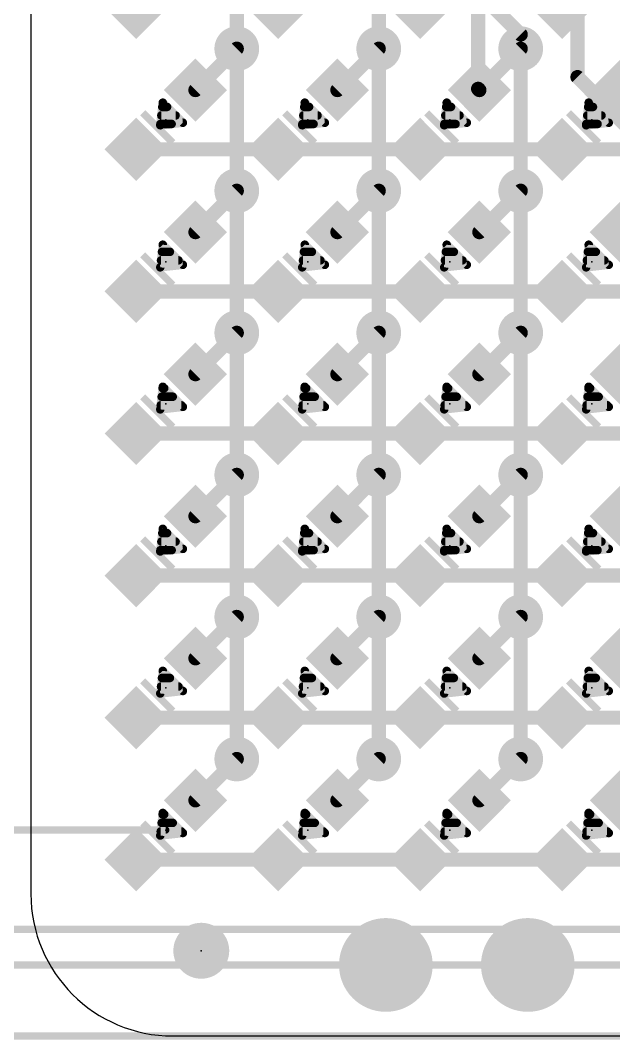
# Model space of a CAD drawing. Extents: x -12.1 to 48.4, y -6.3 to 35.5.
# Drawn here: x -0.19 to 10.43, y -0.07 to 18.16 of the extents above; entities that cross this region are included whole.
import ezdxf

# ---------------------------------------------------------------- set-up
doc = ezdxf.new("R2010")
doc.units = 0
for name, color, linetype in [('1', 12, 'CONTINUOUS'), ('16', 132, 'CONTINUOUS'), ('17', 110, 'CONTINUOUS'), ('18', 110, 'CONTINUOUS'), ('20', 53, 'CONTINUOUS'), ('21', 40, 'CONTINUOUS'), ('23', 40, 'CONTINUOUS'), ('47', 253, 'CONTINUOUS')]:
    doc.layers.add(name, color=color, linetype=linetype)

# ---------------------------------------------------------------- blocks, each defined once
blk = doc.blocks.new('RECT')
blk.add_solid([(-0.5, -0.5), (0.5, -0.5), (-0.5, 0.5), (0.5, 0.5)])
blk = doc.blocks.new('PIE')
at = {"const_width": 0.5}
blk.add_lwpolyline([(0, -0.25, 1), (0, 0.25, 1), (0, -0.25)], format="xyb", dxfattribs=at)
blk = doc.blocks.new('ROUNDP')
at = {"const_width": 0.5}
blk.add_lwpolyline([(0, -0.25, 1), (0, 0.25, 1), (0, -0.25)], format="xyb", dxfattribs=at)
blk = doc.blocks.new('ROUNDV')
at = {"const_width": 0.5}
blk.add_lwpolyline([(0, -0.25, 1), (0, 0.25, 1), (0, -0.25)], format="xyb", dxfattribs=at)

msp = doc.modelspace()

# ---------------------------------------------------------------- linework, layer by layer
at = {"layer": '1', "const_width": 0.254}
for points in [[(8.001, 16.9357), (8.001, 18.3927)], [(2.9433, 16.9133), (3.683, 17.653)], [(5.4833, 16.9133), (6.223, 17.653)], [(8.0233, 16.9133), (8.763, 17.653)], [(8.0233, 16.9133), (8.001, 16.9357)], [(1.8827, 15.8527), (4.4227, 15.8527)], [(4.4227, 15.8527), (6.9627, 15.8527)], [(6.9627, 15.8527), (9.5027, 15.8527)], [(9.5027, 15.8527), (12.0427, 15.8527)], [(2.9433, 14.3733), (3.683, 15.113)], [(5.4833, 14.3733), (6.223, 15.113)], [(8.0233, 14.3733), (8.763, 15.113)], [(4.4227, 13.3127), (1.8827, 13.3127)], [(6.9627, 13.3127), (4.4227, 13.3127)], [(9.5027, 13.3127), (6.9627, 13.3127)], [(12.0427, 13.3127), (9.5027, 13.3127)], [(2.9433, 11.8333), (3.683, 12.573)], [(5.4833, 11.8333), (6.223, 12.573)], [(8.0233, 11.8333), (8.763, 12.573)], [(1.8827, 10.7727), (4.4227, 10.7727)], [(4.4227, 10.7727), (6.9627, 10.7727)], [(6.9627, 10.7727), (9.5027, 10.7727)], [(9.5027, 10.7727), (12.0427, 10.7727)], [(2.9433, 9.2933), (3.683, 10.033)], [(5.4833, 9.2933), (6.223, 10.033)], [(8.0233, 9.2933), (8.763, 10.033)], [(1.8827, 8.2327), (4.4227, 8.2327)], [(4.4227, 8.2327), (6.9627, 8.2327)], [(6.9627, 8.2327), (9.5027, 8.2327)], [(9.5027, 8.2327), (12.0427, 8.2327)], [(3.683, 7.493), (2.9433, 6.7533)], [(5.4833, 6.7533), (6.223, 7.493)], [(8.763, 7.493), (8.0233, 6.7533)], [(4.4227, 5.6927), (1.8827, 5.6927)], [(6.9627, 5.6927), (4.4227, 5.6927)], [(9.5027, 5.6927), (6.9627, 5.6927)], [(12.0427, 5.6927), (9.5027, 5.6927)], [(2.9433, 4.2133), (3.683, 4.953)], [(5.4833, 4.2133), (6.223, 4.953)], [(8.0233, 4.2133), (8.763, 4.953)], [(1.8827, 3.1527), (4.4227, 3.1527)], [(4.4227, 3.1527), (6.9627, 3.1527)], [(6.9627, 3.1527), (9.5027, 3.1527)], [(9.5027, 3.1527), (12.0427, 3.1527)]]:
    msp.add_lwpolyline(points, dxfattribs=at)
at = {"layer": '1', "const_width": 0.127}
for points in [[(3.7279, 17.6081, 1), (3.6381, 17.6979)], [(6.2679, 17.6081, 1), (6.1781, 17.6979)], [(8.8079, 17.6081, 1), (8.7181, 17.6979)], [(2.8984, 16.9582, 1), (2.9882, 16.8684)], [(5.4384, 16.9582, 1), (5.5282, 16.8684)], [(8.0459, 16.9806, 1), (7.9561, 16.8908)], [(7.9375, 16.9357, 1), (8.0645, 16.9357)], [(7.9784, 16.9582, 1), (8.0682, 16.8684)], [(7.9784, 16.8684, 1), (8.0682, 16.9582)], [(1.8827, 15.9162, 1), (1.8827, 15.7892)], [(4.4227, 15.9162, 1), (4.4227, 15.7892)], [(4.4227, 15.7892, 1), (4.4227, 15.9162)], [(6.9627, 15.9162, 1), (6.9627, 15.7892)], [(6.9627, 15.7892, 1), (6.9627, 15.9162)], [(9.5027, 15.9162, 1), (9.5027, 15.7892)], [(9.5027, 15.7892, 1), (9.5027, 15.9162)], [(3.7279, 15.0681, 1), (3.6381, 15.1579)], [(6.2679, 15.0681, 1), (6.1781, 15.1579)], [(8.8079, 15.0681, 1), (8.7181, 15.1579)], [(2.8984, 14.4182, 1), (2.9882, 14.3284)], [(5.4384, 14.4182, 1), (5.5282, 14.3284)], [(7.9784, 14.4182, 1), (8.0682, 14.3284)], [(1.8827, 13.3762, 1), (1.8827, 13.2492)], [(4.4227, 13.3762, 1), (4.4227, 13.2492)], [(4.4227, 13.2492, 1), (4.4227, 13.3762)], [(6.9627, 13.3762, 1), (6.9627, 13.2492)], [(6.9627, 13.2492, 1), (6.9627, 13.3762)], [(9.5027, 13.3762, 1), (9.5027, 13.2492)], [(9.5027, 13.2492, 1), (9.5027, 13.3762)], [(3.7279, 12.5281, 1), (3.6381, 12.6179)], [(6.2679, 12.5281, 1), (6.1781, 12.6179)], [(8.8079, 12.5281, 1), (8.7181, 12.6179)], [(2.8984, 11.8782, 1), (2.9882, 11.7884)], [(5.4384, 11.8782, 1), (5.5282, 11.7884)], [(7.9784, 11.8782, 1), (8.0682, 11.7884)], [(1.8827, 10.8362, 1), (1.8827, 10.7092)], [(4.4227, 10.8362, 1), (4.4227, 10.7092)], [(4.4227, 10.7092, 1), (4.4227, 10.8362)], [(6.9627, 10.8362, 1), (6.9627, 10.7092)], [(6.9627, 10.7092, 1), (6.9627, 10.8362)], [(9.5027, 10.8362, 1), (9.5027, 10.7092)], [(9.5027, 10.7092, 1), (9.5027, 10.8362)], [(3.7279, 9.9881, 1), (3.6381, 10.0779)], [(6.2679, 9.9881, 1), (6.1781, 10.0779)], [(8.8079, 9.9881, 1), (8.7181, 10.0779)], [(2.8984, 9.3382, 1), (2.9882, 9.2484)], [(5.4384, 9.3382, 1), (5.5282, 9.2484)], [(7.9784, 9.3382, 1), (8.0682, 9.2484)], [(1.8827, 8.2962, 1), (1.8827, 8.1692)], [(4.4227, 8.2962, 1), (4.4227, 8.1692)], [(4.4227, 8.1692, 1), (4.4227, 8.2962)], [(6.9627, 8.2962, 1), (6.9627, 8.1692)], [(6.9627, 8.1692, 1), (6.9627, 8.2962)], [(9.5027, 8.2962, 1), (9.5027, 8.1692)], [(9.5027, 8.1692, 1), (9.5027, 8.2962)], [(3.7279, 7.4481, 1), (3.6381, 7.5379)], [(6.2679, 7.4481, 1), (6.1781, 7.5379)], [(8.8079, 7.4481, 1), (8.7181, 7.5379)], [(2.8984, 6.7982, 1), (2.9882, 6.7084)], [(5.4384, 6.7982, 1), (5.5282, 6.7084)], [(7.9784, 6.7982, 1), (8.0682, 6.7084)], [(1.8827, 5.7562, 1), (1.8827, 5.6292)], [(4.4227, 5.7562, 1), (4.4227, 5.6292)], [(4.4227, 5.6292, 1), (4.4227, 5.7562)], [(6.9627, 5.7562, 1), (6.9627, 5.6292)], [(6.9627, 5.6292, 1), (6.9627, 5.7562)], [(9.5027, 5.7562, 1), (9.5027, 5.6292)], [(9.5027, 5.6292, 1), (9.5027, 5.7562)], [(3.7279, 4.9081, 1), (3.6381, 4.9979)], [(6.2679, 4.9081, 1), (6.1781, 4.9979)], [(8.8079, 4.9081, 1), (8.7181, 4.9979)], [(2.8984, 4.2582, 1), (2.9882, 4.1684)], [(5.4384, 4.2582, 1), (5.5282, 4.1684)], [(7.9784, 4.2582, 1), (8.0682, 4.1684)], [(1.8827, 3.2162, 1), (1.8827, 3.0892)], [(4.4227, 3.2162, 1), (4.4227, 3.0892)], [(4.4227, 3.0892, 1), (4.4227, 3.2162)], [(6.9627, 3.2162, 1), (6.9627, 3.0892)], [(6.9627, 3.0892, 1), (6.9627, 3.2162)], [(9.5027, 3.2162, 1), (9.5027, 3.0892)], [(9.5027, 3.0892, 1), (9.5027, 3.2162)]]:
    msp.add_lwpolyline(points, format="xyb", dxfattribs=at)
at = {"layer": '16', "const_width": 0.254}
for points in [[(3.683, 20.193), (3.683, 17.653)], [(6.223, 17.653), (6.223, 20.193)], [(7.239, 19.431), (8.763, 17.907)], [(9.779, 19.177), (9.779, 17.145)], [(8.763, 17.907), (8.763, 17.653)], [(3.683, 17.653), (3.683, 15.113)], [(6.223, 15.113), (6.223, 17.653)], [(8.763, 17.653), (8.763, 15.113)], [(9.779, 17.145), (11.303, 15.621)], [(3.683, 15.113), (3.683, 12.573)], [(6.223, 12.573), (6.223, 15.113)], [(8.763, 15.113), (8.763, 12.573)], [(3.683, 12.573), (3.683, 10.033)], [(6.223, 10.033), (6.223, 12.573)], [(8.763, 12.573), (8.763, 10.033)], [(3.683, 10.033), (3.683, 7.493)], [(6.223, 7.493), (6.223, 10.033)], [(8.763, 10.033), (8.763, 7.493)], [(3.683, 4.953), (3.683, 7.493)], [(6.223, 4.953), (6.223, 7.493)], [(8.763, 4.953), (8.763, 7.493)]]:
    msp.add_lwpolyline(points, dxfattribs=at)
at = {"layer": '16', "const_width": 0.127}
for points in [[(8.8265, 17.907, 1), (8.6995, 17.907)], [(8.7181, 17.8621, 1), (8.8079, 17.9519)], [(3.7465, 17.653, 1), (3.6195, 17.653)], [(3.6195, 17.653, 1), (3.7465, 17.653)], [(6.2865, 17.653, 1), (6.1595, 17.653)], [(6.1595, 17.653, 1), (6.2865, 17.653)], [(8.8265, 17.653, 1), (8.6995, 17.653)], [(8.6995, 17.653, 1), (8.8265, 17.653)], [(9.8239, 17.1899, 1), (9.7341, 17.1001)], [(9.7155, 17.145, 1), (9.8425, 17.145)], [(3.7465, 15.113, 1), (3.6195, 15.113)], [(3.6195, 15.113, 1), (3.7465, 15.113)], [(6.2865, 15.113, 1), (6.1595, 15.113)], [(6.1595, 15.113, 1), (6.2865, 15.113)], [(8.8265, 15.113, 1), (8.6995, 15.113)], [(8.6995, 15.113, 1), (8.8265, 15.113)], [(3.7465, 12.573, 1), (3.6195, 12.573)], [(3.6195, 12.573, 1), (3.7465, 12.573)], [(6.2865, 12.573, 1), (6.1595, 12.573)], [(6.1595, 12.573, 1), (6.2865, 12.573)], [(8.8265, 12.573, 1), (8.6995, 12.573)], [(8.6995, 12.573, 1), (8.8265, 12.573)], [(3.7465, 10.033, 1), (3.6195, 10.033)], [(3.6195, 10.033, 1), (3.7465, 10.033)], [(6.2865, 10.033, 1), (6.1595, 10.033)], [(6.1595, 10.033, 1), (6.2865, 10.033)], [(8.8265, 10.033, 1), (8.6995, 10.033)], [(8.6995, 10.033, 1), (8.8265, 10.033)], [(3.7465, 7.493, 1), (3.6195, 7.493)], [(3.6195, 7.493, 1), (3.7465, 7.493)], [(6.2865, 7.493, 1), (6.1595, 7.493)], [(6.1595, 7.493, 1), (6.2865, 7.493)], [(8.8265, 7.493, 1), (8.6995, 7.493)], [(8.6995, 7.493, 1), (8.8265, 7.493)], [(3.6195, 4.953, 1), (3.7465, 4.953)], [(6.1595, 4.953, 1), (6.2865, 4.953)], [(8.6995, 4.953, 1), (8.8265, 4.953)]]:
    msp.add_lwpolyline(points, format="xyb", dxfattribs=at)
at = {"layer": '20'}
for p, q in [((0, 25.4), (0, 2.54)), ((2.54, 0), (40.64, 0))]:
    msp.add_line(p, q, dxfattribs=at)
msp.add_arc((2.54, 2.54), 2.54, 180, 270, dxfattribs=at)
at = {"layer": '21', "const_width": 0.1524}
for points in [[(2.3591, 16.6883), (2.3142, 16.2842)], [(2.3506, 16.6116), (2.4358, 16.6116)], [(2.7183, 16.3291), (2.3591, 16.6883)], [(4.8991, 16.6883), (4.8542, 16.2842)], [(4.8906, 16.6116), (4.9758, 16.6116)], [(5.2583, 16.3291), (4.8991, 16.6883)], [(7.4391, 16.6883), (7.3942, 16.2842)], [(7.4306, 16.6116), (7.5158, 16.6116)], [(7.7983, 16.3291), (7.4391, 16.6883)], [(9.9791, 16.6883), (9.9342, 16.2842)], [(9.9706, 16.6116), (10.0558, 16.6116)], [(10.3383, 16.3291), (9.9791, 16.6883)], [(2.3142, 16.2842), (2.7183, 16.3291)], [(2.3337, 16.4592), (2.5882, 16.4592)], [(4.8542, 16.2842), (5.2583, 16.3291)], [(4.8737, 16.4592), (5.1282, 16.4592)], [(7.3942, 16.2842), (7.7983, 16.3291)], [(7.4137, 16.4592), (7.6682, 16.4592)], [(9.9342, 16.2842), (10.3383, 16.3291)], [(9.9537, 16.4592), (10.2082, 16.4592)], [(2.3167, 16.3068), (2.5175, 16.3068)], [(4.8567, 16.3068), (5.0575, 16.3068)], [(7.3967, 16.3068), (7.5975, 16.3068)], [(9.9367, 16.3068), (10.1375, 16.3068)], [(2.3591, 14.1483), (2.3142, 13.7442)], [(2.7183, 13.7891), (2.3591, 14.1483)], [(4.8991, 14.1483), (4.8542, 13.7442)], [(5.2583, 13.7891), (4.8991, 14.1483)], [(7.4391, 14.1483), (7.3942, 13.7442)], [(7.7983, 13.7891), (7.4391, 14.1483)], [(9.9791, 14.1483), (9.9342, 13.7442)], [(10.3383, 13.7891), (9.9791, 14.1483)], [(2.3449, 14.0208), (2.4866, 14.0208)], [(4.8849, 14.0208), (5.0266, 14.0208)], [(7.4249, 14.0208), (7.5666, 14.0208)], [(9.9649, 14.0208), (10.1066, 14.0208)], [(2.3142, 13.7442), (2.7183, 13.7891)], [(2.328, 13.8684), (2.639, 13.8684)], [(4.8542, 13.7442), (5.2583, 13.7891)], [(4.868, 13.8684), (5.179, 13.8684)], [(7.3942, 13.7442), (7.7983, 13.7891)], [(7.408, 13.8684), (7.719, 13.8684)], [(9.9342, 13.7442), (10.3383, 13.7891)], [(9.948, 13.8684), (10.259, 13.8684)], [(2.3591, 11.6083), (2.3142, 11.2042)], [(2.7183, 11.2491), (2.3591, 11.6083)], [(4.8991, 11.6083), (4.8542, 11.2042)], [(5.2583, 11.2491), (4.8991, 11.6083)], [(7.4391, 11.6083), (7.3942, 11.2042)], [(7.7983, 11.2491), (7.4391, 11.6083)], [(9.9791, 11.6083), (9.9342, 11.2042)], [(10.3383, 11.2491), (9.9791, 11.6083)], [(2.3393, 11.43), (2.5374, 11.43)], [(2.3562, 11.5824), (2.385, 11.5824)], [(4.8793, 11.43), (5.0774, 11.43)], [(4.8962, 11.5824), (4.925, 11.5824)], [(7.4193, 11.43), (7.6174, 11.43)], [(7.4362, 11.5824), (7.465, 11.5824)], [(9.9593, 11.43), (10.1574, 11.43)], [(9.9762, 11.5824), (10.005, 11.5824)], [(2.3142, 11.2042), (2.7183, 11.2491)], [(2.3224, 11.2776), (2.6898, 11.2776)], [(4.8542, 11.2042), (5.2583, 11.2491)], [(4.8624, 11.2776), (5.2298, 11.2776)], [(7.3942, 11.2042), (7.7983, 11.2491)], [(7.4024, 11.2776), (7.7698, 11.2776)], [(9.9342, 11.2042), (10.3383, 11.2491)], [(9.9424, 11.2776), (10.3098, 11.2776)], [(2.3591, 9.0683), (2.3142, 8.6642)], [(2.7183, 8.7091), (2.3591, 9.0683)], [(4.8991, 9.0683), (4.8542, 8.6642)], [(5.2583, 8.7091), (4.8991, 9.0683)], [(7.4391, 9.0683), (7.3942, 8.6642)], [(7.7983, 8.7091), (7.4391, 9.0683)], [(9.9791, 9.0683), (9.9342, 8.6642)], [(10.3383, 8.7091), (9.9791, 9.0683)], [(2.3506, 8.9916), (2.4358, 8.9916)], [(4.8906, 8.9916), (4.9758, 8.9916)], [(7.4306, 8.9916), (7.5158, 8.9916)], [(9.9706, 8.9916), (10.0558, 8.9916)], [(2.3142, 8.6642), (2.7183, 8.7091)], [(2.3167, 8.6868), (2.5175, 8.6868)], [(2.3337, 8.8392), (2.5882, 8.8392)], [(4.8542, 8.6642), (5.2583, 8.7091)], [(4.8567, 8.6868), (5.0575, 8.6868)], [(4.8737, 8.8392), (5.1282, 8.8392)], [(7.3942, 8.6642), (7.7983, 8.7091)], [(7.3967, 8.6868), (7.5975, 8.6868)], [(7.4137, 8.8392), (7.6682, 8.8392)], [(9.9342, 8.6642), (10.3383, 8.7091)], [(9.9367, 8.6868), (10.1375, 8.6868)], [(9.9537, 8.8392), (10.2082, 8.8392)], [(2.3591, 6.5283), (2.3142, 6.1242)], [(2.7183, 6.1691), (2.3591, 6.5283)], [(4.8991, 6.5283), (4.8542, 6.1242)], [(5.2583, 6.1691), (4.8991, 6.5283)], [(7.4391, 6.5283), (7.3942, 6.1242)], [(7.7983, 6.1691), (7.4391, 6.5283)], [(9.9791, 6.5283), (9.9342, 6.1242)], [(10.3383, 6.1691), (9.9791, 6.5283)], [(2.3449, 6.4008), (2.4866, 6.4008)], [(4.8849, 6.4008), (5.0266, 6.4008)], [(7.4249, 6.4008), (7.5666, 6.4008)], [(9.9649, 6.4008), (10.1066, 6.4008)], [(2.3142, 6.1242), (2.7183, 6.1691)], [(2.328, 6.2484), (2.639, 6.2484)], [(4.8542, 6.1242), (5.2583, 6.1691)], [(4.868, 6.2484), (5.179, 6.2484)], [(7.3942, 6.1242), (7.7983, 6.1691)], [(7.408, 6.2484), (7.719, 6.2484)], [(9.9342, 6.1242), (10.3383, 6.1691)], [(9.948, 6.2484), (10.259, 6.2484)], [(2.3591, 3.9883), (2.3142, 3.5842)], [(2.3562, 3.9624), (2.385, 3.9624)], [(2.7183, 3.6291), (2.3591, 3.9883)], [(4.8991, 3.9883), (4.8542, 3.5842)], [(4.8962, 3.9624), (4.925, 3.9624)], [(5.2583, 3.6291), (4.8991, 3.9883)], [(7.4391, 3.9883), (7.3942, 3.5842)], [(7.4362, 3.9624), (7.465, 3.9624)], [(7.7983, 3.6291), (7.4391, 3.9883)], [(9.9791, 3.9883), (9.9342, 3.5842)], [(9.9762, 3.9624), (10.005, 3.9624)], [(10.3383, 3.6291), (9.9791, 3.9883)], [(2.3393, 3.81), (2.5374, 3.81)], [(4.8793, 3.81), (5.0774, 3.81)], [(7.4193, 3.81), (7.6174, 3.81)], [(9.9593, 3.81), (10.1574, 3.81)], [(2.3142, 3.5842), (2.7183, 3.6291)], [(2.3224, 3.6576), (2.6898, 3.6576)], [(4.8542, 3.5842), (5.2583, 3.6291)], [(4.8624, 3.6576), (5.2298, 3.6576)], [(7.3942, 3.5842), (7.7983, 3.6291)], [(7.4024, 3.6576), (7.7698, 3.6576)], [(9.9342, 3.5842), (10.3383, 3.6291)], [(9.9424, 3.6576), (10.3098, 3.6576)]]:
    msp.add_lwpolyline(points, dxfattribs=at)
at = {"layer": '21', "const_width": 0.0762}
for points in [[(2.3506, 16.6497, 1), (2.3506, 16.5735)], [(2.3861, 16.7153, 1), (2.3322, 16.6614)], [(2.397, 16.6841, 1), (2.3212, 16.6925)], [(2.4358, 16.5735, 1), (2.4358, 16.6497)], [(4.8906, 16.6497, 1), (4.8906, 16.5735)], [(4.9261, 16.7153, 1), (4.8722, 16.6614)], [(4.937, 16.6841, 1), (4.8612, 16.6925)], [(4.9758, 16.5735, 1), (4.9758, 16.6497)], [(7.4306, 16.6497, 1), (7.4306, 16.5735)], [(7.4661, 16.7153, 1), (7.4122, 16.6614)], [(7.477, 16.6841, 1), (7.4012, 16.6925)], [(7.5158, 16.5735, 1), (7.5158, 16.6497)], [(9.9706, 16.6497, 1), (9.9706, 16.5735)], [(10.0061, 16.7153, 1), (9.9522, 16.6614)], [(10.017, 16.6841, 1), (9.9412, 16.6925)], [(10.0558, 16.5735, 1), (10.0558, 16.6497)], [(2.3337, 16.4973, 1), (2.3337, 16.4211)], [(2.5882, 16.4211, 1), (2.5882, 16.4973)], [(2.7225, 16.2912, 1), (2.7141, 16.367)], [(4.8737, 16.4973, 1), (4.8737, 16.4211)], [(5.1282, 16.4211, 1), (5.1282, 16.4973)], [(5.2625, 16.2912, 1), (5.2541, 16.367)], [(7.4137, 16.4973, 1), (7.4137, 16.4211)], [(7.6682, 16.4211, 1), (7.6682, 16.4973)], [(7.8025, 16.2912, 1), (7.7941, 16.367)], [(9.9537, 16.4973, 1), (9.9537, 16.4211)], [(10.2082, 16.4211, 1), (10.2082, 16.4973)], [(10.3425, 16.2912, 1), (10.3341, 16.367)], [(2.31, 16.3221, 1), (2.3184, 16.2463)], [(2.2763, 16.2884, 1), (2.3521, 16.28)], [(2.3167, 16.3449, 1), (2.3167, 16.2687)], [(2.5175, 16.2687, 1), (2.5175, 16.3449)], [(2.6914, 16.3022, 1), (2.7453, 16.3561)], [(4.85, 16.3221, 1), (4.8584, 16.2463)], [(4.8163, 16.2884, 1), (4.8921, 16.28)], [(4.8567, 16.3449, 1), (4.8567, 16.2687)], [(5.0575, 16.2687, 1), (5.0575, 16.3449)], [(5.2314, 16.3022, 1), (5.2853, 16.3561)], [(7.39, 16.3221, 1), (7.3984, 16.2463)], [(7.3563, 16.2884, 1), (7.4321, 16.28)], [(7.3967, 16.3449, 1), (7.3967, 16.2687)], [(7.5975, 16.2687, 1), (7.5975, 16.3449)], [(7.7714, 16.3022, 1), (7.8253, 16.3561)], [(9.93, 16.3221, 1), (9.9384, 16.2463)], [(9.8963, 16.2884, 1), (9.9721, 16.28)], [(9.9367, 16.3449, 1), (9.9367, 16.2687)], [(10.1375, 16.2687, 1), (10.1375, 16.3449)], [(10.3114, 16.3022, 1), (10.3653, 16.3561)], [(2.3861, 14.1753, 1), (2.3322, 14.1214)], [(2.397, 14.1441, 1), (2.3212, 14.1525)], [(4.9261, 14.1753, 1), (4.8722, 14.1214)], [(4.937, 14.1441, 1), (4.8612, 14.1525)], [(7.4661, 14.1753, 1), (7.4122, 14.1214)], [(7.477, 14.1441, 1), (7.4012, 14.1525)], [(10.0061, 14.1753, 1), (9.9522, 14.1214)], [(10.017, 14.1441, 1), (9.9412, 14.1525)], [(2.3449, 14.0589, 1), (2.3449, 13.9827)], [(2.4866, 13.9827, 1), (2.4866, 14.0589)], [(4.8849, 14.0589, 1), (4.8849, 13.9827)], [(5.0266, 13.9827, 1), (5.0266, 14.0589)], [(7.4249, 14.0589, 1), (7.4249, 13.9827)], [(7.5666, 13.9827, 1), (7.5666, 14.0589)], [(9.9649, 14.0589, 1), (9.9649, 13.9827)], [(10.1066, 13.9827, 1), (10.1066, 14.0589)], [(2.328, 13.9065, 1), (2.328, 13.8303)], [(2.639, 13.8303, 1), (2.639, 13.9065)], [(2.6914, 13.7622, 1), (2.7453, 13.8161)], [(2.7225, 13.7512, 1), (2.7141, 13.827)], [(4.868, 13.9065, 1), (4.868, 13.8303)], [(5.179, 13.8303, 1), (5.179, 13.9065)], [(5.2314, 13.7622, 1), (5.2853, 13.8161)], [(5.2625, 13.7512, 1), (5.2541, 13.827)], [(7.408, 13.9065, 1), (7.408, 13.8303)], [(7.719, 13.8303, 1), (7.719, 13.9065)], [(7.7714, 13.7622, 1), (7.8253, 13.8161)], [(7.8025, 13.7512, 1), (7.7941, 13.827)], [(9.948, 13.9065, 1), (9.948, 13.8303)], [(10.259, 13.8303, 1), (10.259, 13.9065)], [(10.3114, 13.7622, 1), (10.3653, 13.8161)], [(10.3425, 13.7512, 1), (10.3341, 13.827)], [(2.31, 13.7821, 1), (2.3184, 13.7063)], [(2.2763, 13.7484, 1), (2.3521, 13.74)], [(4.85, 13.7821, 1), (4.8584, 13.7063)], [(4.8163, 13.7484, 1), (4.8921, 13.74)], [(7.39, 13.7821, 1), (7.3984, 13.7063)], [(7.3563, 13.7484, 1), (7.4321, 13.74)], [(9.93, 13.7821, 1), (9.9384, 13.7063)], [(9.8963, 13.7484, 1), (9.9721, 13.74)], [(2.3861, 11.6353, 1), (2.3322, 11.5814)], [(2.397, 11.6041, 1), (2.3212, 11.6125)], [(4.9261, 11.6353, 1), (4.8722, 11.5814)], [(4.937, 11.6041, 1), (4.8612, 11.6125)], [(7.4661, 11.6353, 1), (7.4122, 11.5814)], [(7.477, 11.6041, 1), (7.4012, 11.6125)], [(10.0061, 11.6353, 1), (9.9522, 11.5814)], [(10.017, 11.6041, 1), (9.9412, 11.6125)], [(2.3393, 11.4681, 1), (2.3393, 11.3919)], [(2.3562, 11.6205, 1), (2.3562, 11.5443)], [(2.385, 11.5443, 1), (2.385, 11.6205)], [(2.5374, 11.3919, 1), (2.5374, 11.4681)], [(4.8793, 11.4681, 1), (4.8793, 11.3919)], [(4.8962, 11.6205, 1), (4.8962, 11.5443)], [(4.925, 11.5443, 1), (4.925, 11.6205)], [(5.0774, 11.3919, 1), (5.0774, 11.4681)], [(7.4193, 11.4681, 1), (7.4193, 11.3919)], [(7.4362, 11.6205, 1), (7.4362, 11.5443)], [(7.465, 11.5443, 1), (7.465, 11.6205)], [(7.6174, 11.3919, 1), (7.6174, 11.4681)], [(9.9593, 11.4681, 1), (9.9593, 11.3919)], [(9.9762, 11.6205, 1), (9.9762, 11.5443)], [(10.005, 11.5443, 1), (10.005, 11.6205)], [(10.1574, 11.3919, 1), (10.1574, 11.4681)], [(2.3224, 11.3157, 1), (2.3224, 11.2395)], [(2.6898, 11.2395, 1), (2.6898, 11.3157)], [(2.6914, 11.2222, 1), (2.7453, 11.2761)], [(2.7225, 11.2112, 1), (2.7141, 11.287)], [(4.8624, 11.3157, 1), (4.8624, 11.2395)], [(5.2298, 11.2395, 1), (5.2298, 11.3157)], [(5.2314, 11.2222, 1), (5.2853, 11.2761)], [(5.2625, 11.2112, 1), (5.2541, 11.287)], [(7.4024, 11.3157, 1), (7.4024, 11.2395)], [(7.7698, 11.2395, 1), (7.7698, 11.3157)], [(7.7714, 11.2222, 1), (7.8253, 11.2761)], [(7.8025, 11.2112, 1), (7.7941, 11.287)], [(9.9424, 11.3157, 1), (9.9424, 11.2395)], [(10.3098, 11.2395, 1), (10.3098, 11.3157)], [(10.3114, 11.2222, 1), (10.3653, 11.2761)], [(10.3425, 11.2112, 1), (10.3341, 11.287)], [(2.31, 11.2421, 1), (2.3184, 11.1663)], [(2.2763, 11.2084, 1), (2.3521, 11.2)], [(4.85, 11.2421, 1), (4.8584, 11.1663)], [(4.8163, 11.2084, 1), (4.8921, 11.2)], [(7.39, 11.2421, 1), (7.3984, 11.1663)], [(7.3563, 11.2084, 1), (7.4321, 11.2)], [(9.93, 11.2421, 1), (9.9384, 11.1663)], [(9.8963, 11.2084, 1), (9.9721, 11.2)], [(2.3861, 9.0953, 1), (2.3322, 9.0414)], [(2.397, 9.0641, 1), (2.3212, 9.0725)], [(4.9261, 9.0953, 1), (4.8722, 9.0414)], [(4.937, 9.0641, 1), (4.8612, 9.0725)], [(7.4661, 9.0953, 1), (7.4122, 9.0414)], [(7.477, 9.0641, 1), (7.4012, 9.0725)], [(10.0061, 9.0953, 1), (9.9522, 9.0414)], [(10.017, 9.0641, 1), (9.9412, 9.0725)], [(2.3506, 9.0297, 1), (2.3506, 8.9535)], [(2.4358, 8.9535, 1), (2.4358, 9.0297)], [(4.8906, 9.0297, 1), (4.8906, 8.9535)], [(4.9758, 8.9535, 1), (4.9758, 9.0297)], [(7.4306, 9.0297, 1), (7.4306, 8.9535)], [(7.5158, 8.9535, 1), (7.5158, 9.0297)], [(9.9706, 9.0297, 1), (9.9706, 8.9535)], [(10.0558, 8.9535, 1), (10.0558, 9.0297)], [(2.3167, 8.7249, 1), (2.3167, 8.6487)], [(2.3337, 8.8773, 1), (2.3337, 8.8011)], [(2.5175, 8.6487, 1), (2.5175, 8.7249)], [(2.5882, 8.8011, 1), (2.5882, 8.8773)], [(2.6914, 8.6822, 1), (2.7453, 8.7361)], [(2.7225, 8.6712, 1), (2.7141, 8.747)], [(4.8567, 8.7249, 1), (4.8567, 8.6487)], [(4.8737, 8.8773, 1), (4.8737, 8.8011)], [(5.0575, 8.6487, 1), (5.0575, 8.7249)], [(5.1282, 8.8011, 1), (5.1282, 8.8773)], [(5.2314, 8.6822, 1), (5.2853, 8.7361)], [(5.2625, 8.6712, 1), (5.2541, 8.747)], [(7.3967, 8.7249, 1), (7.3967, 8.6487)], [(7.4137, 8.8773, 1), (7.4137, 8.8011)], [(7.5975, 8.6487, 1), (7.5975, 8.7249)], [(7.6682, 8.8011, 1), (7.6682, 8.8773)], [(7.7714, 8.6822, 1), (7.8253, 8.7361)], [(7.8025, 8.6712, 1), (7.7941, 8.747)], [(9.9367, 8.7249, 1), (9.9367, 8.6487)], [(9.9537, 8.8773, 1), (9.9537, 8.8011)], [(10.1375, 8.6487, 1), (10.1375, 8.7249)], [(10.2082, 8.8011, 1), (10.2082, 8.8773)], [(10.3114, 8.6822, 1), (10.3653, 8.7361)], [(10.3425, 8.6712, 1), (10.3341, 8.747)], [(2.31, 8.7021, 1), (2.3184, 8.6263)], [(2.2763, 8.6684, 1), (2.3521, 8.66)], [(4.85, 8.7021, 1), (4.8584, 8.6263)], [(4.8163, 8.6684, 1), (4.8921, 8.66)], [(7.39, 8.7021, 1), (7.3984, 8.6263)], [(7.3563, 8.6684, 1), (7.4321, 8.66)], [(9.93, 8.7021, 1), (9.9384, 8.6263)], [(9.8963, 8.6684, 1), (9.9721, 8.66)], [(2.3861, 6.5553, 1), (2.3322, 6.5014)], [(2.397, 6.5241, 1), (2.3212, 6.5325)], [(4.9261, 6.5553, 1), (4.8722, 6.5014)], [(4.937, 6.5241, 1), (4.8612, 6.5325)], [(7.4661, 6.5553, 1), (7.4122, 6.5014)], [(7.477, 6.5241, 1), (7.4012, 6.5325)], [(10.0061, 6.5553, 1), (9.9522, 6.5014)], [(10.017, 6.5241, 1), (9.9412, 6.5325)], [(2.3449, 6.4389, 1), (2.3449, 6.3627)], [(2.4866, 6.3627, 1), (2.4866, 6.4389)], [(4.8849, 6.4389, 1), (4.8849, 6.3627)], [(5.0266, 6.3627, 1), (5.0266, 6.4389)], [(7.4249, 6.4389, 1), (7.4249, 6.3627)], [(7.5666, 6.3627, 1), (7.5666, 6.4389)], [(9.9649, 6.4389, 1), (9.9649, 6.3627)], [(10.1066, 6.3627, 1), (10.1066, 6.4389)], [(2.31, 6.1621, 1), (2.3184, 6.0863)], [(2.328, 6.2865, 1), (2.328, 6.2103)], [(2.639, 6.2103, 1), (2.639, 6.2865)], [(2.6914, 6.1422, 1), (2.7453, 6.1961)], [(2.7225, 6.1312, 1), (2.7141, 6.207)], [(4.85, 6.1621, 1), (4.8584, 6.0863)], [(4.868, 6.2865, 1), (4.868, 6.2103)], [(5.179, 6.2103, 1), (5.179, 6.2865)], [(5.2314, 6.1422, 1), (5.2853, 6.1961)], [(5.2625, 6.1312, 1), (5.2541, 6.207)], [(7.39, 6.1621, 1), (7.3984, 6.0863)], [(7.408, 6.2865, 1), (7.408, 6.2103)], [(7.719, 6.2103, 1), (7.719, 6.2865)], [(7.7714, 6.1422, 1), (7.8253, 6.1961)], [(7.8025, 6.1312, 1), (7.7941, 6.207)], [(9.93, 6.1621, 1), (9.9384, 6.0863)], [(9.948, 6.2865, 1), (9.948, 6.2103)], [(10.259, 6.2103, 1), (10.259, 6.2865)], [(10.3114, 6.1422, 1), (10.3653, 6.1961)], [(10.3425, 6.1312, 1), (10.3341, 6.207)], [(2.2763, 6.1284, 1), (2.3521, 6.12)], [(4.8163, 6.1284, 1), (4.8921, 6.12)], [(7.3563, 6.1284, 1), (7.4321, 6.12)], [(9.8963, 6.1284, 1), (9.9721, 6.12)], [(2.3562, 4.0005, 1), (2.3562, 3.9243)], [(2.3861, 4.0153, 1), (2.3322, 3.9614)], [(2.397, 3.9841, 1), (2.3212, 3.9925)], [(2.385, 3.9243, 1), (2.385, 4.0005)], [(4.8962, 4.0005, 1), (4.8962, 3.9243)], [(4.9261, 4.0153, 1), (4.8722, 3.9614)], [(4.937, 3.9841, 1), (4.8612, 3.9925)], [(4.925, 3.9243, 1), (4.925, 4.0005)], [(7.4362, 4.0005, 1), (7.4362, 3.9243)], [(7.4661, 4.0153, 1), (7.4122, 3.9614)], [(7.477, 3.9841, 1), (7.4012, 3.9925)], [(7.465, 3.9243, 1), (7.465, 4.0005)], [(9.9762, 4.0005, 1), (9.9762, 3.9243)], [(10.0061, 4.0153, 1), (9.9522, 3.9614)], [(10.017, 3.9841, 1), (9.9412, 3.9925)], [(10.005, 3.9243, 1), (10.005, 4.0005)], [(2.3393, 3.8481, 1), (2.3393, 3.7719)], [(2.5374, 3.7719, 1), (2.5374, 3.8481)], [(4.8793, 3.8481, 1), (4.8793, 3.7719)], [(5.0774, 3.7719, 1), (5.0774, 3.8481)], [(7.4193, 3.8481, 1), (7.4193, 3.7719)], [(7.6174, 3.7719, 1), (7.6174, 3.8481)], [(9.9593, 3.8481, 1), (9.9593, 3.7719)], [(10.1574, 3.7719, 1), (10.1574, 3.8481)], [(2.31, 3.6221, 1), (2.3184, 3.5463)], [(2.3224, 3.6957, 1), (2.3224, 3.6195)], [(2.6898, 3.6195, 1), (2.6898, 3.6957)], [(2.6914, 3.6022, 1), (2.7453, 3.6561)], [(2.7225, 3.5912, 1), (2.7141, 3.667)], [(4.85, 3.6221, 1), (4.8584, 3.5463)], [(4.8624, 3.6957, 1), (4.8624, 3.6195)], [(5.2298, 3.6195, 1), (5.2298, 3.6957)], [(5.2314, 3.6022, 1), (5.2853, 3.6561)], [(5.2625, 3.5912, 1), (5.2541, 3.667)], [(7.39, 3.6221, 1), (7.3984, 3.5463)], [(7.4024, 3.6957, 1), (7.4024, 3.6195)], [(7.7698, 3.6195, 1), (7.7698, 3.6957)], [(7.7714, 3.6022, 1), (7.8253, 3.6561)], [(7.8025, 3.5912, 1), (7.7941, 3.667)], [(9.93, 3.6221, 1), (9.9384, 3.5463)], [(9.9424, 3.6957, 1), (9.9424, 3.6195)], [(10.3098, 3.6195, 1), (10.3098, 3.6957)], [(10.3114, 3.6022, 1), (10.3653, 3.6561)], [(10.3425, 3.5912, 1), (10.3341, 3.667)], [(2.2763, 3.5884, 1), (2.3521, 3.58)], [(4.8163, 3.5884, 1), (4.8921, 3.58)], [(7.3563, 3.5884, 1), (7.4321, 3.58)], [(9.8963, 3.5884, 1), (9.9721, 3.58)]]:
    msp.add_lwpolyline(points, format="xyb", dxfattribs=at)
at = {"layer": '23'}
for p in [(2.413, 16.383), (4.953, 16.383), (7.493, 16.383), (10.033, 16.383), (2.413, 13.843), (4.953, 13.843), (7.493, 13.843), (10.033, 13.843), (2.413, 11.303), (4.953, 11.303), (7.493, 11.303), (10.033, 11.303), (2.413, 8.763), (4.953, 8.763), (7.493, 8.763), (10.033, 8.763), (2.413, 6.223), (4.953, 6.223), (7.493, 6.223), (10.033, 6.223), (2.413, 3.683), (4.953, 3.683), (7.493, 3.683), (10.033, 3.683), (3.048, 1.524)]:
    msp.add_point(p, dxfattribs=at)
at = {"layer": '47', "const_width": 0.13}
for points in [[(2.413, 3.683), (-2.712, 3.683)], [(41.275, 1.905), (-5.633, 1.905)], [(21.59, 1.27), (-8.681, 1.27)], [(17.526, 0), (-11.729, 0)]]:
    msp.add_lwpolyline(points, dxfattribs=at)
at = {"layer": '47', "const_width": 0.065}
msp.add_lwpolyline([(2.413, 3.6505, 1), (2.413, 3.7155)], format="xyb", dxfattribs=at)

# ---------------------------------------------------------------- block references
at = {"layer": '1', "xscale": 0.8, "yscale": 0.8, "rotation": 135}
for p in [(1.8827, 18.3927), (4.4227, 18.3927), (6.9627, 18.3927), (9.5027, 18.3927), (2.9433, 16.9133), (5.4833, 16.9133), (8.0233, 16.9133), (10.5633, 16.9133), (1.8827, 15.8527), (4.4227, 15.8527), (6.9627, 15.8527), (9.5027, 15.8527), (2.9433, 14.3733), (5.4833, 14.3733), (8.0233, 14.3733), (10.5633, 14.3733), (1.8827, 13.3127), (4.4227, 13.3127), (6.9627, 13.3127), (9.5027, 13.3127), (2.9433, 11.8333), (5.4833, 11.8333), (8.0233, 11.8333), (10.5633, 11.8333), (1.8827, 10.7727), (4.4227, 10.7727), (6.9627, 10.7727), (9.5027, 10.7727), (2.9433, 9.2933), (5.4833, 9.2933), (8.0233, 9.2933), (10.5633, 9.2933), (1.8827, 8.2327), (4.4227, 8.2327), (6.9627, 8.2327), (9.5027, 8.2327), (2.9433, 6.7533), (5.4833, 6.7533), (8.0233, 6.7533), (10.5633, 6.7533), (1.8827, 5.6927), (4.4227, 5.6927), (6.9627, 5.6927), (9.5027, 5.6927), (2.9433, 4.2133), (5.4833, 4.2133), (8.0233, 4.2133), (10.5633, 4.2133), (1.8827, 3.1527), (4.4227, 3.1527), (6.9627, 3.1527), (9.5027, 3.1527)]:
    msp.add_blockref('RECT', p, dxfattribs=at)
at = {"layer": '1'}
msp.add_blockref('PIE', (3.048, 1.524), dxfattribs=at)
at = {"layer": '17', "xscale": 1.6764, "yscale": 1.6764, "rotation": 90}
for p in [(6.35, 1.27), (6.35, 1.27), (8.89, 1.27), (8.89, 1.27)]:
    msp.add_blockref('ROUNDP', p, dxfattribs=at)
at = {"layer": '18', "xscale": 0.8001, "yscale": 0.8001}
for p in [(3.683, 17.653), (3.683, 17.653), (6.223, 17.653), (6.223, 17.653), (8.763, 17.653), (8.763, 17.653), (3.683, 15.113), (3.683, 15.113), (6.223, 15.113), (6.223, 15.113), (8.763, 15.113), (8.763, 15.113), (3.683, 12.573), (3.683, 12.573), (6.223, 12.573), (6.223, 12.573), (8.763, 12.573), (8.763, 12.573), (3.683, 10.033), (3.683, 10.033), (6.223, 10.033), (6.223, 10.033), (8.763, 10.033), (8.763, 10.033), (3.683, 7.493), (3.683, 7.493), (6.223, 7.493), (6.223, 7.493), (8.763, 7.493), (8.763, 7.493), (3.683, 4.953), (3.683, 4.953), (6.223, 4.953), (6.223, 4.953), (8.763, 4.953), (8.763, 4.953)]:
    msp.add_blockref('ROUNDV', p, dxfattribs=at)
at = {"layer": '21', "xscale": 0.762, "yscale": 0.127, "rotation": 135}
for p in [(2.2693, 16.2393), (4.8093, 16.2393), (7.3493, 16.2393), (9.8893, 16.2393), (2.2693, 13.6993), (4.8093, 13.6993), (7.3493, 13.6993), (9.8893, 13.6993), (2.2693, 11.1593), (4.8093, 11.1593), (7.3493, 11.1593), (9.8893, 11.1593), (2.2693, 8.6193), (4.8093, 8.6193), (7.3493, 8.6193), (9.8893, 8.6193), (2.2693, 6.0793), (4.8093, 6.0793), (7.3493, 6.0793), (9.8893, 6.0793), (2.2693, 3.5393), (4.8093, 3.5393), (7.3493, 3.5393), (9.8893, 3.5393)]:
    msp.add_blockref('RECT', p, dxfattribs=at)

doc.saveas('drawing.dxf')
